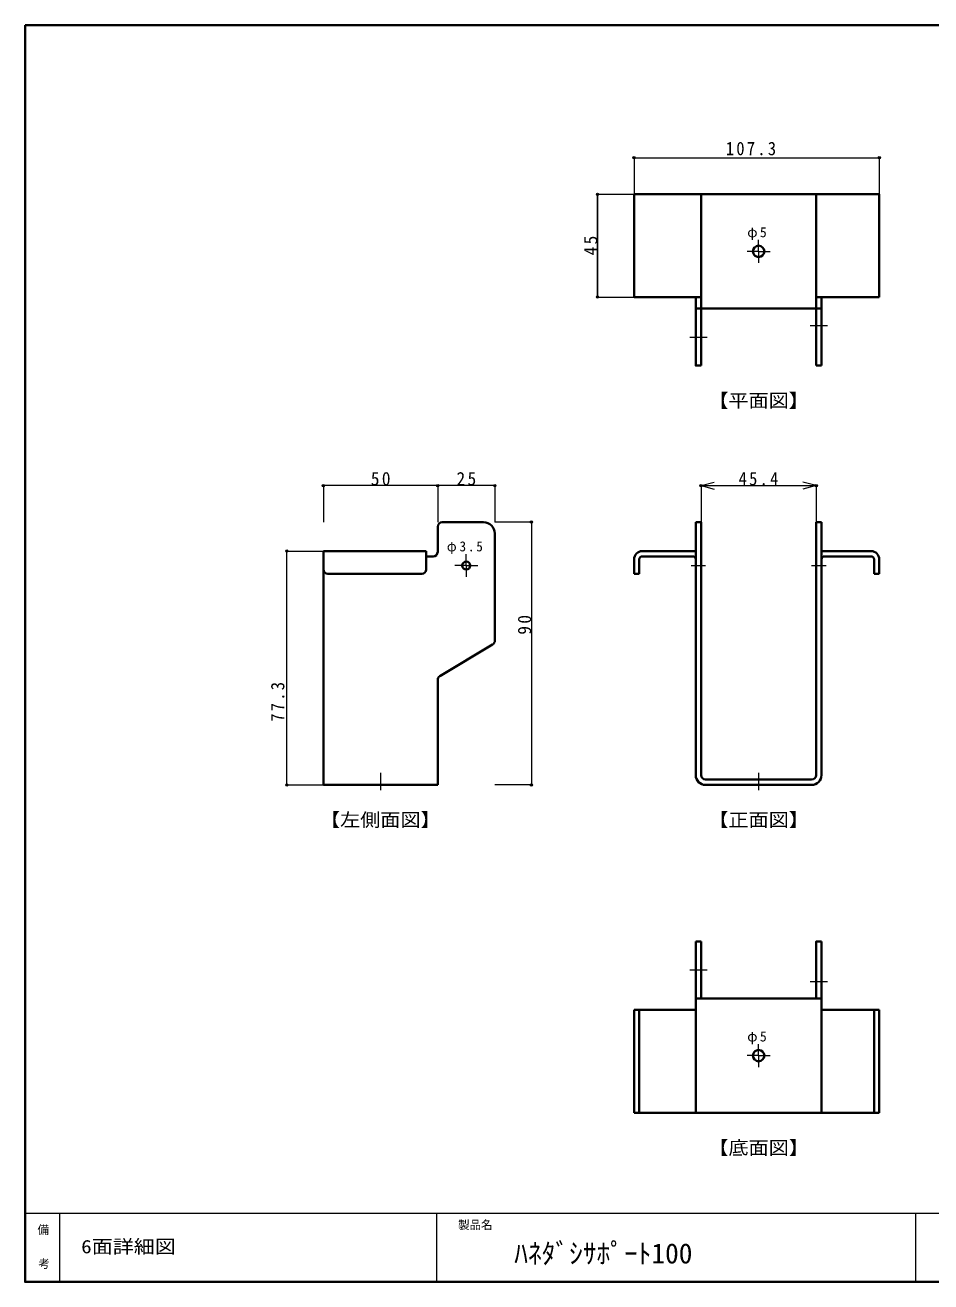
# Model space of a CAD drawing. Units: millimetres on the paper, with parts at other scales. Extents: x -405 to 405, y -286 to 286.
# Drawn here: x 15.5 to 213.6, y -286 to -11 of the extents above; entities that cross this region are included whole.
import ezdxf
from ezdxf.enums import TextEntityAlignment as Align

# ---------------------------------------------------------------- set-up
doc = ezdxf.new("R2010")
doc.units = ezdxf.units.MM
doc.header["$PDMODE"] = 32
doc.header["$PDSIZE"] = 0.5
doc.linetypes.add('CHAIN1', pattern=[8, 5, -1, 1, -1])
doc.linetypes.add('CHAIN2', pattern=[12, 9, -1, 1, -1])
for name, color, linetype, lineweight in [('0-0_基準線', 7, 'Continuous', 35), ('0-8_寸法', 4, 'Continuous', 18), ('F-0_枠図面', 4, 'Continuous', 18)]:
    doc.layers.add(name, color=color, linetype=linetype, lineweight=lineweight)
doc.layers.add('F-2_文字1', color=7, linetype='Continuous')
doc.layers.add('F-3_文字2', color=7, linetype='Continuous')
doc.styles.add('ＭＳ ゴシック', font='')
doc.styles.get('ＭＳ ゴシック').set_extended_font_data('MS Gothic')

msp = doc.modelspace()

# ---------------------------------------------------------------- linework, layer by layer
at = {"layer": '0-0_基準線'}
for p, q in [((148.705, -48.006), (148.705, -70.506)), ((148.705, -48.006), (202.355, -48.006)), ((163.355, -48.006), (163.355, -73.006)), ((188.555, -48.006), (188.555, -73.006)), ((202.355, -48.006), (202.355, -70.506)), ((148.705, -70.506), (163.355, -70.506)), ((162.205, -70.506), (162.205, -73.006)), ((188.555, -70.506), (202.355, -70.506)), ((189.705, -70.506), (189.705, -73.006)), ((162.205, -73.006), (189.705, -73.006)), ((163.355, -73.006), (163.355, -85.506)), ((188.555, -73.006), (188.555, -85.506)), ((189.705, -73.006), (189.705, -85.506)), ((188.555, -85.506), (189.705, -85.506)), ((105.748, -120.75), (105.748, -126.25)), ((115.748, -119.75), (106.748, -119.75)), ((162.205, -175.1), (162.205, -119.75)), ((163.355, -119.75), (162.205, -119.75)), ((163.355, -175.1), (163.355, -119.75)), ((188.555, -175.1), (188.555, -119.75)), ((189.705, -119.75), (188.555, -119.75)), ((189.705, -175.1), (189.705, -119.75)), ((118.248, -122.25), (118.248, -145.684)), ((80.748, -126.1), (103.248, -126.1)), ((80.748, -177.25), (80.748, -126.1)), ((103.248, -130.1), (103.248, -126.1)), ((105.748, -126.1), (105.748, -126.25)), ((161.555, -126.1), (150.505, -126.1)), ((190.355, -126.1), (200.555, -126.1)), ((104.748, -127.25), (103.248, -127.25)), ((148.705, -131.1), (148.705, -127.9)), ((149.855, -131.1), (149.855, -127.9)), ((161.555, -127.25), (150.505, -127.25)), ((200.555, -127.25), (190.355, -127.25)), ((201.205, -131.1), (201.205, -127.9)), ((202.355, -131.1), (202.355, -127.9)), ((81.748, -131.1), (102.248, -131.1)), ((149.855, -131.1), (148.705, -131.1)), ((201.205, -131.1), (202.355, -131.1)), ((117.762, -146.541), (106.233, -153.459)), ((105.748, -154.316), (105.748, -177.25)), ((80.748, -177.25), (105.748, -177.25)), ((164.355, -176.1), (187.555, -176.1)), ((164.355, -177.25), (187.555, -177.25)), ((162.205, -211.494), (163.355, -211.494)), ((162.205, -248.994), (162.205, -211.494)), ((163.355, -223.994), (163.355, -211.494)), ((189.705, -248.994), (189.705, -211.494)), ((162.205, -223.994), (189.705, -223.994)), ((148.705, -226.494), (162.205, -226.494)), ((148.705, -248.994), (148.705, -226.494)), ((149.855, -248.994), (149.855, -226.494)), ((189.705, -226.494), (202.355, -226.494)), ((201.205, -248.994), (201.205, -226.494)), ((202.355, -248.994), (202.355, -226.494)), ((148.705, -248.994), (202.355, -248.994))]:
    msp.add_line(p, q, dxfattribs=at)
at = {"layer": '0-0_基準線', "color": 4, "linetype": 'CHAIN1', "lineweight": 18}
for p, q in [((175.955, -60.506), (175.955, -58.006)), ((175.955, -60.506), (175.955, -58.006)), ((175.955, -60.506), (173.455, -60.506)), ((175.955, -60.506), (173.455, -60.506)), ((175.955, -60.506), (175.955, -63.006)), ((175.955, -60.506), (178.455, -60.506)), ((175.955, -60.506), (175.955, -63.006)), ((175.955, -60.506), (178.455, -60.506)), ((187.23, -76.756), (191.03, -76.756)), ((160.88, -79.256), (164.68, -79.256)), ((93.248, -174.6), (93.248, -178.4)), ((175.955, -174.6), (175.955, -178.4)), ((160.88, -217.744), (164.68, -217.744)), ((187.23, -220.244), (191.03, -220.244)), ((175.955, -236.494), (173.455, -236.494)), ((175.955, -236.494), (173.455, -236.494)), ((175.955, -236.494), (175.955, -233.994)), ((175.955, -236.494), (175.955, -233.994)), ((175.955, -236.494), (175.955, -238.994)), ((175.955, -236.494), (178.455, -236.494)), ((175.955, -236.494), (175.955, -238.994)), ((175.955, -236.494), (178.455, -236.494))]:
    msp.add_line(p, q, dxfattribs=at)
at = {"layer": '0-0_基準線', "color": 4, "linetype": 'CHAIN2', "lineweight": 18}
for q in [(109.498, -129.25), (111.998, -126.75), (114.498, -129.25), (111.998, -131.75)]:
    msp.add_line((111.998, -129.25), q, dxfattribs=at)
at = {"layer": '0-0_基準線'}
for points in [[(162.205, -73.006), (162.205, -85.506), (163.355, -85.506)], [(188.555, -223.994), (188.555, -211.494), (189.705, -211.494)]]:
    msp.add_lwpolyline(points, dxfattribs=at)
for centre, radius in [((175.955, -60.506), 1.25), ((175.955, -60.506), 1.25), ((111.998, -129.25), 0.875), ((175.955, -236.494), 1.25), ((175.955, -236.494), 1.25)]:
    msp.add_circle(centre, radius, dxfattribs=at)
for centre, radius, start, end in [((106.748, -120.75), 1, 90, 180), ((115.748, -122.25), 2.5, 0, 90), ((104.748, -126.25), 1, 270, 0), ((150.505, -127.9), 1.8, 90, 180), ((161.555, -127.9), 1.8, 68.83155, 90), ((190.355, -127.9), 1.8, 90, 111.16845), ((200.555, -127.9), 1.8, 0, 90), ((150.505, -127.9), 0.65, 90, 180), ((161.555, -127.9), 0.65, 0, 90), ((190.355, -127.9), 0.65, 90, 180), ((200.555, -127.9), 0.65, 0, 90), ((81.748, -130.1), 1, 180, 270), ((102.248, -130.1), 1, 270, 0), ((117.248, -145.684), 1, 300.96376, 0), ((106.748, -154.316), 1, 120.96376, 180), ((164.355, -175.1), 2.15, 180, 270), ((164.355, -175.1), 1, 180, 270), ((187.555, -175.1), 2.15, 270, 0), ((187.555, -175.1), 1, 270, 0), ((187.555, -175.1), 2.15, 270, 271.55217)]:
    msp.add_arc(centre, radius, start, end, dxfattribs=at)
at = {"layer": '0-8_寸法'}
for p, q in [((148.705, -40.006), (148.705, -48.006)), ((148.705, -40.006), (202.355, -40.006)), ((202.355, -40.006), (202.355, -48.006)), ((140.705, -70.506), (140.705, -48.006)), ((140.705, -48.006), (148.705, -48.006)), ((140.705, -48.006), (140.705, -70.506)), ((140.705, -70.506), (148.705, -70.506)), ((80.748, -111.75), (80.748, -119.75)), ((105.748, -111.75), (80.748, -111.75)), ((118.248, -111.75), (80.748, -111.75)), ((118.248, -111.75), (105.748, -111.75)), ((105.748, -111.75), (105.748, -119.75)), ((118.248, -111.75), (118.248, -119.75)), ((163.355, -111.75), (166.253, -110.974)), ((163.355, -111.75), (166.253, -112.526)), ((163.355, -111.75), (163.355, -119.75)), ((163.355, -111.75), (188.555, -111.75)), ((188.555, -111.75), (185.657, -110.974)), ((188.555, -111.75), (185.657, -112.526)), ((188.555, -111.75), (188.555, -119.75)), ((126.248, -119.75), (118.248, -119.75)), ((72.748, -126.1), (80.748, -126.1)), ((72.748, -177.25), (72.748, -126.1)), ((72.748, -177.25), (72.748, -138.6)), ((72.748, -177.25), (80.748, -177.25))]:
    msp.add_line(p, q, dxfattribs=at)
at = {"layer": '0-8_寸法', "linetype": 'CHAIN2'}
for p, q in [((186.305, -73.064), (189.455, -73.064)), ((161.205, -129.25), (164.355, -129.25)), ((187.555, -129.25), (190.705, -129.25))]:
    msp.add_line(p, q, dxfattribs=at)
at = {"layer": '0-8_寸法'}
msp.add_lwpolyline([(126.248, -119.75), (126.248, -177.25), (118.248, -177.25)], dxfattribs=at)
for p in [(148.705, -40.006), (202.355, -40.006), (140.705, -48.006), (140.705, -70.506), (80.748, -111.75), (105.748, -111.75), (118.248, -111.75), (163.355, -111.75), (188.555, -111.75), (126.248, -119.75), (72.748, -126.1), (72.748, -177.25), (126.248, -177.25)]:
    msp.add_point(p, dxfattribs=at)
at = {"layer": 'F-0_枠図面', "color": 7, "lineweight": 35}
msp.add_line((15.5, -11), (405, -11), dxfattribs=at)
at = {"layer": 'F-0_枠図面'}
for p, q in [((15.5, -271), (405, -271)), ((23, -271), (23, -286)), ((105.5, -271), (105.5, -286)), ((210.25, -271), (210.25, -286))]:
    msp.add_line(p, q, dxfattribs=at)
at = {"layer": 'F-0_枠図面', "color": 7, "lineweight": 35}
msp.add_lwpolyline([(15.5, -11), (15.5, -286), (405, -286)], dxfattribs=at)

# ---------------------------------------------------------------- texts
at = {"layer": '0-8_寸法', "color": 7, "style": 'ＭＳ ゴシック', "width": 1.1}
for s, p in [('【平面図】', (164.955, -95.506)), ('【左側面図】', (79.998, -187.25)), ('【正面図】', (164.955, -187.25)), ('【底面図】', (164.955, -258.994))]:
    msp.add_text(s, height=2.933, dxfattribs=at).set_placement(p, align=Align.BOTTOM_LEFT)
at = {"layer": '0-8_寸法', "color": 7, "attachment_point": 7, "style": 'ＭＳ ゴシック'}
for s, insert, char_height in [('\\T1.28;\\W0.9;107.3', (168.78, -39.506), 2.933), ('\\T1.22;φ5', (173.455, -58.006), 2.199), ('\\T1.27;\\W0.95;50', (91.123, -111.75), 2.933), ('\\T1.27;\\W0.95;25', (109.873, -111.75), 2.933), ('\\T1.28;\\W0.9;45.4', (171.58, -111.75), 2.933), ('\\T1.29;\\W0.95;φ3.5', (107.748, -126.75), 2.199), ('\\T1.22;φ5', (173.455, -233.994), 2.199)]:
    msp.add_mtext(s, dxfattribs=dict(at, insert=insert, char_height=char_height))
at = {"layer": '0-8_寸法', "color": 7, "char_height": 2.933, "attachment_point": 7, "rotation": 90, "style": 'ＭＳ ゴシック'}
for s, insert in [('\\T1.27;\\W0.95;45', (140.705, -61.381)), ('\\T1.27;\\W0.95;90', (126.248, -144.375)), ('\\T1.28;\\W0.9;77.3', (72.248, -163.425))]:
    msp.add_mtext(s, dxfattribs=dict(at, insert=insert))
at = {"layer": 'F-2_文字1', "style": 'ＭＳ ゴシック'}
for s, p in [('備', (18.211, -276.087)), ('製品名', (110.227, -275.002)), ('考', (18.39, -283.51))]:
    msp.add_text(s, height=1.833, dxfattribs=at).set_placement(p, align=Align.BOTTOM_LEFT)
at = {"layer": 'F-3_文字2', "style": 'ＭＳ ゴシック', "width": 1.15}
msp.add_text('6面詳細図', height=2.933, dxfattribs=at).set_placement((27.764, -280.632), align=Align.BOTTOM_LEFT)
at = {"layer": 'F-3_文字2', "style": 'ＭＳ ゴシック'}
msp.add_text('ﾊﾈﾀﾞｼｻﾎﾟｰﾄ100', height=4.399, dxfattribs=at).set_placement((122.501, -283.291), align=Align.BOTTOM_LEFT)

doc.saveas('drawing.dxf')
